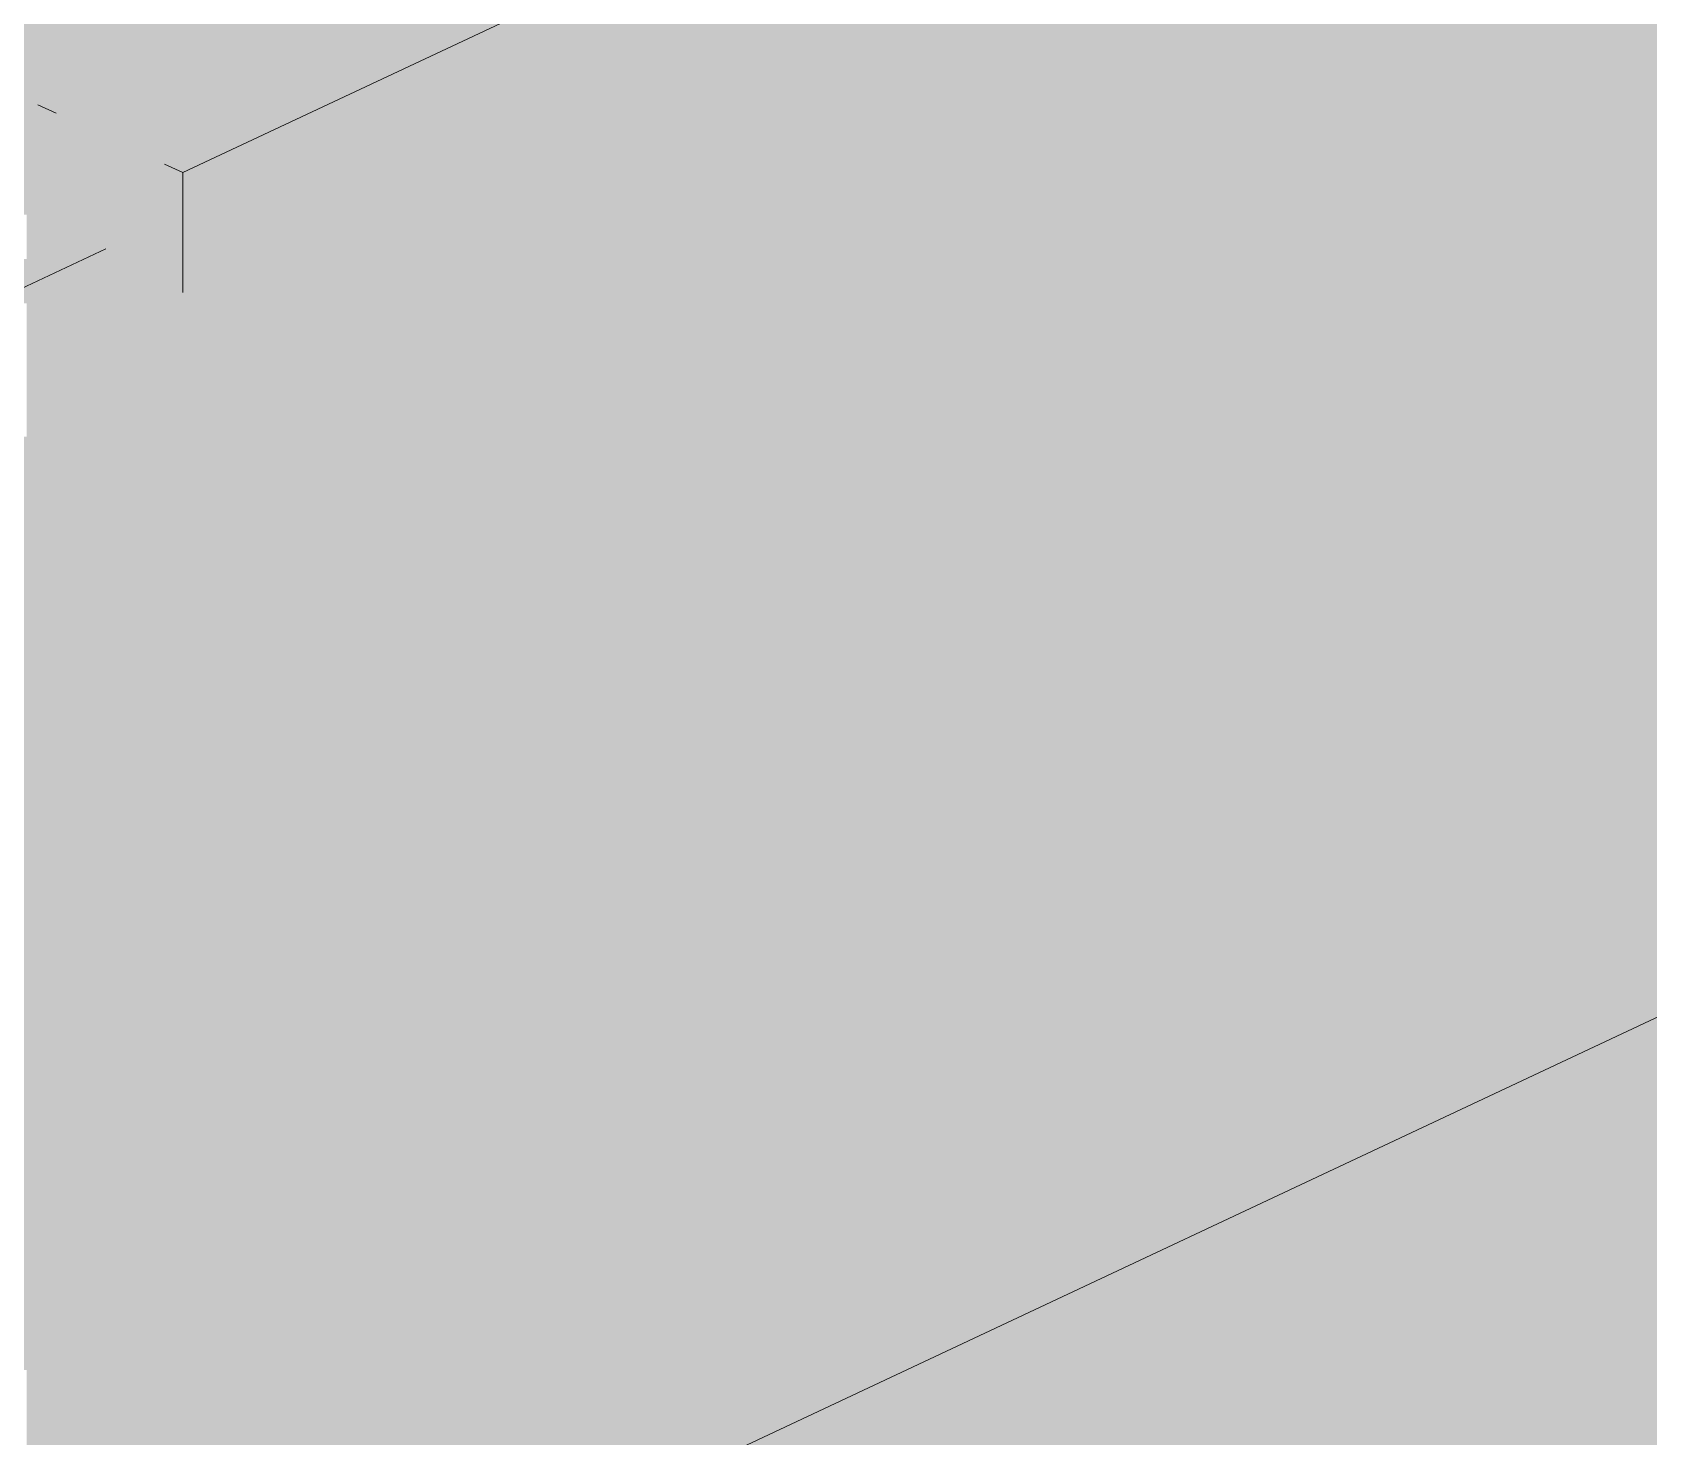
# Model space of a CAD drawing. Header units: millimetres. Extents: x 5 to 1315, y 5 to 292.
# Drawn here: x 1184.914 to 1188.421, y 69.841 to 72.888 of the extents above; entities that cross this region are included whole.
import ezdxf

# ---------------------------------------------------------------- set-up
doc = ezdxf.new("R2010")
doc.units = ezdxf.units.MM
doc.layers.add('EXISTING', color=7, linetype='Continuous')
doc.layers.add('IMAGES', color=7, linetype='Continuous')

# ---------------------------------------------------------------- blocks, each defined once
blk = doc.blocks.new('SHEET_03')
at = {"layer": 'EXISTING', "color": 250, "lineweight": 9}
for p, q in [((263.2288, 58.9151), (329.7311, 90.136)), ((285.2402, 72.5832), (286.6139, 73.2281)), ((284.9262, 72.7306), (284.9654, 72.7122)), ((285.2009, 72.6016), (285.2402, 72.5832)), ((285.2402, 72.5832), (285.2402, 72.3233)), ((278.4884, 69.3266), (285.0735, 72.4181))]:
    blk.add_line(p, q, dxfattribs=at)
at = {"layer": 'IMAGES', "color": 7}
for points in [[(284.0345, 72.8778), (286.6364, 72.8778), (284.0345, 72.9742), (286.6364, 72.9742)], [(286.6364, 72.8778), (286.7327, 72.8778), (286.6364, 72.9742), (286.7327, 72.9742)], [(286.7327, 72.8778), (286.8291, 72.8778), (286.7327, 72.9742), (286.8291, 72.9742)], [(286.8291, 72.8778), (290.8764, 72.8778), (286.8291, 72.9742), (290.8764, 72.9742)], [(284.2273, 72.7814), (286.3473, 72.7814), (284.2273, 72.8778), (286.3473, 72.8778)], [(286.3473, 72.7814), (286.4436, 72.7814), (286.3473, 72.8778), (286.4436, 72.8778)], [(286.4436, 72.7814), (286.54, 72.7814), (286.4436, 72.8778), (286.54, 72.8778)], [(286.54, 72.7814), (286.6364, 72.7814), (286.54, 72.8778), (286.6364, 72.8778)], [(286.6364, 72.7814), (286.7327, 72.7814), (286.6364, 72.8778), (286.7327, 72.8778)], [(286.7327, 72.7814), (290.6836, 72.7814), (286.7327, 72.8778), (290.6836, 72.8778)], [(284.3236, 72.685), (286.1545, 72.685), (284.3236, 72.7814), (286.1545, 72.7814)], [(286.1545, 72.685), (286.3473, 72.685), (286.1545, 72.7814), (286.3473, 72.7814)], [(286.3473, 72.685), (286.4436, 72.685), (286.3473, 72.7814), (286.4436, 72.7814)], [(286.4436, 72.685), (286.54, 72.685), (286.4436, 72.7814), (286.54, 72.7814)], [(286.54, 72.685), (290.5873, 72.685), (286.54, 72.7814), (290.5873, 72.7814)], [(284.6127, 72.5886), (285.9618, 72.5886), (284.6127, 72.685), (285.9618, 72.685)], [(285.9618, 72.5886), (286.0582, 72.5886), (285.9618, 72.685), (286.0582, 72.685)], [(286.0582, 72.5886), (286.1545, 72.5886), (286.0582, 72.685), (286.1545, 72.685)], [(286.1545, 72.5886), (286.3473, 72.5886), (286.1545, 72.685), (286.3473, 72.685)], [(286.3473, 72.5886), (286.4436, 72.5886), (286.3473, 72.685), (286.4436, 72.685)], [(286.4436, 72.5886), (290.4909, 72.5886), (286.4436, 72.685), (290.4909, 72.685)], [(284.7091, 72.4922), (285.7691, 72.4922), (284.7091, 72.5886), (285.7691, 72.5886)], [(285.7691, 72.4922), (285.9618, 72.4922), (285.7691, 72.5886), (285.9618, 72.5886)], [(285.9618, 72.4922), (286.0582, 72.4922), (285.9618, 72.5886), (286.0582, 72.5886)], [(286.0582, 72.4922), (286.1545, 72.4922), (286.0582, 72.5886), (286.1545, 72.5886)], [(286.1545, 72.4922), (290.0091, 72.4922), (286.1545, 72.5886), (290.0091, 72.5886)], [(284.9018, 72.3958), (285.5764, 72.3958), (284.9018, 72.4922), (285.5764, 72.4922)], [(285.5764, 72.3958), (285.6727, 72.3958), (285.5764, 72.4922), (285.6727, 72.4922)], [(285.6727, 72.3958), (285.7691, 72.3958), (285.6727, 72.4922), (285.7691, 72.4922)], [(285.7691, 72.3958), (285.9618, 72.3958), (285.7691, 72.4922), (285.9618, 72.4922)], [(285.9618, 72.3958), (286.0582, 72.3958), (285.9618, 72.4922), (286.0582, 72.4922)], [(286.0582, 72.3958), (289.9127, 72.3958), (286.0582, 72.4922), (289.9127, 72.4922)], [(284.7091, 72.2994), (285.0945, 72.2994), (284.7091, 72.3958), (285.0945, 72.3958)], [(285.0945, 72.2994), (285.1909, 72.2994), (285.0945, 72.3958), (285.1909, 72.3958)], [(285.1909, 72.2994), (285.2873, 72.2994), (285.1909, 72.3958), (285.2873, 72.3958)], [(285.2873, 72.2994), (285.48, 72.2994), (285.2873, 72.3958), (285.48, 72.3958)], [(285.48, 72.2994), (285.5764, 72.2994), (285.48, 72.3958), (285.5764, 72.3958)], [(285.5764, 72.2994), (285.7691, 72.2994), (285.5764, 72.3958), (285.7691, 72.3958)], [(285.7691, 72.2994), (289.72, 72.2994), (285.7691, 72.3958), (289.72, 72.3958)], [(284.9018, 72.203), (284.9982, 72.203), (284.9018, 72.2994), (284.9982, 72.2994)], [(284.9982, 72.203), (285.0945, 72.203), (284.9982, 72.2994), (285.0945, 72.2994)], [(285.0945, 72.203), (285.1909, 72.203), (285.0945, 72.2994), (285.1909, 72.2994)], [(285.1909, 72.203), (285.2873, 72.203), (285.1909, 72.2994), (285.2873, 72.2994)], [(285.2873, 72.203), (285.5764, 72.203), (285.2873, 72.2994), (285.5764, 72.2994)], [(285.5764, 72.203), (289.4309, 72.203), (285.5764, 72.2994), (289.4309, 72.2994)], [(284.9018, 72.1065), (285.0945, 72.1065), (284.9018, 72.203), (285.0945, 72.203)], [(285.0945, 72.1065), (285.1909, 72.1065), (285.0945, 72.203), (285.1909, 72.203)], [(285.1909, 72.1065), (285.2873, 72.1065), (285.1909, 72.203), (285.2873, 72.203)], [(285.2873, 72.1065), (289.3345, 72.1065), (285.2873, 72.203), (289.3345, 72.203)], [(284.9018, 72.0101), (289.2382, 72.0101), (284.9018, 72.1065), (289.2382, 72.1065)], [(284.7091, 71.9137), (288.8527, 71.9137), (284.7091, 72.0101), (288.8527, 72.0101)], [(284.42, 71.8173), (288.5636, 71.8173), (284.42, 71.9137), (288.5636, 71.9137)], [(284.2273, 71.7209), (288.4673, 71.7209), (284.2273, 71.8173), (288.4673, 71.8173)], [(284.1309, 71.6245), (288.1782, 71.6245), (284.1309, 71.7209), (288.1782, 71.7209)], [(288.1782, 71.6245), (288.2745, 71.6245), (288.1782, 71.7209), (288.2745, 71.7209)], [(288.2745, 71.6245), (288.3709, 71.6245), (288.2745, 71.7209), (288.3709, 71.7209)], [(288.3709, 71.6245), (288.4673, 71.6245), (288.3709, 71.7209), (288.4673, 71.7209)], [(283.8418, 71.5281), (288.0818, 71.5281), (283.8418, 71.6245), (288.0818, 71.6245)], [(288.0818, 71.5281), (288.2745, 71.5281), (288.0818, 71.6245), (288.2745, 71.6245)], [(288.2745, 71.5281), (288.3709, 71.5281), (288.2745, 71.6245), (288.3709, 71.6245)], [(288.3709, 71.5281), (288.4673, 71.5281), (288.3709, 71.6245), (288.4673, 71.6245)], [(283.7455, 71.4317), (287.8891, 71.4317), (283.7455, 71.5281), (287.8891, 71.5281)], [(287.8891, 71.4317), (287.9855, 71.4317), (287.8891, 71.5281), (287.9855, 71.5281)], [(287.9855, 71.4317), (288.0818, 71.4317), (287.9855, 71.5281), (288.0818, 71.5281)], [(288.0818, 71.4317), (288.1782, 71.4317), (288.0818, 71.5281), (288.1782, 71.5281)], [(288.1782, 71.4317), (288.2745, 71.4317), (288.1782, 71.5281), (288.2745, 71.5281)], [(288.2745, 71.4317), (289.6236, 71.4317), (288.2745, 71.5281), (289.6236, 71.5281)], [(283.4564, 71.3353), (287.5036, 71.3353), (283.4564, 71.4317), (287.5036, 71.4317)], [(287.5036, 71.3353), (287.6, 71.3353), (287.5036, 71.4317), (287.6, 71.4317)], [(287.6, 71.3353), (287.6964, 71.3353), (287.6, 71.4317), (287.6964, 71.4317)], [(287.6964, 71.3353), (287.8891, 71.3353), (287.6964, 71.4317), (287.8891, 71.4317)], [(287.8891, 71.3353), (288.0818, 71.3353), (287.8891, 71.4317), (288.0818, 71.4317)], [(288.0818, 71.3353), (288.1782, 71.3353), (288.0818, 71.4317), (288.1782, 71.4317)], [(288.1782, 71.3353), (288.2745, 71.3353), (288.1782, 71.4317), (288.2745, 71.4317)], [(288.2745, 71.3353), (289.4309, 71.3353), (288.2745, 71.4317), (289.4309, 71.4317)], [(283.2636, 71.2389), (287.5036, 71.2389), (283.2636, 71.3353), (287.5036, 71.3353)], [(287.5036, 71.2389), (287.6, 71.2389), (287.5036, 71.3353), (287.6, 71.3353)], [(287.6, 71.2389), (287.6964, 71.2389), (287.6, 71.3353), (287.6964, 71.3353)], [(287.6964, 71.2389), (287.7927, 71.2389), (287.6964, 71.3353), (287.7927, 71.3353)], [(287.7927, 71.2389), (287.8891, 71.2389), (287.7927, 71.3353), (287.8891, 71.3353)], [(287.8891, 71.2389), (287.9855, 71.2389), (287.8891, 71.3353), (287.9855, 71.3353)], [(287.9855, 71.2389), (288.0818, 71.2389), (287.9855, 71.3353), (288.0818, 71.3353)], [(288.0818, 71.2389), (289.2382, 71.2389), (288.0818, 71.3353), (289.2382, 71.3353)], [(282.9745, 71.1425), (287.4073, 71.1425), (282.9745, 71.2389), (287.4073, 71.2389)], [(287.4073, 71.1425), (287.5036, 71.1425), (287.4073, 71.2389), (287.5036, 71.2389)], [(287.5036, 71.1425), (287.6, 71.1425), (287.5036, 71.2389), (287.6, 71.2389)], [(287.6, 71.1425), (287.6964, 71.1425), (287.6, 71.2389), (287.6964, 71.2389)], [(287.6964, 71.1425), (287.8891, 71.1425), (287.6964, 71.2389), (287.8891, 71.2389)], [(287.8891, 71.1425), (289.0455, 71.1425), (287.8891, 71.2389), (289.0455, 71.2389)], [(282.8782, 71.0461), (287.0218, 71.0461), (282.8782, 71.1425), (287.0218, 71.1425)], [(287.0218, 71.0461), (287.3109, 71.0461), (287.0218, 71.1425), (287.3109, 71.1425)], [(287.3109, 71.0461), (287.4073, 71.0461), (287.3109, 71.1425), (287.4073, 71.1425)], [(287.4073, 71.0461), (287.5036, 71.0461), (287.4073, 71.1425), (287.5036, 71.1425)], [(287.5036, 71.0461), (287.6, 71.0461), (287.5036, 71.1425), (287.6, 71.1425)], [(287.6, 71.0461), (287.6964, 71.0461), (287.6, 71.1425), (287.6964, 71.1425)], [(287.6964, 71.0461), (288.8527, 71.0461), (287.6964, 71.1425), (288.8527, 71.1425)], [(282.6855, 70.9497), (286.9255, 70.9497), (282.6855, 71.0461), (286.9255, 71.0461)], [(286.9255, 70.9497), (287.0218, 70.9497), (286.9255, 71.0461), (287.0218, 71.0461)], [(287.0218, 70.9497), (287.1182, 70.9497), (287.0218, 71.0461), (287.1182, 71.0461)], [(287.1182, 70.9497), (287.2145, 70.9497), (287.1182, 71.0461), (287.2145, 71.0461)], [(287.2145, 70.9497), (287.3109, 70.9497), (287.2145, 71.0461), (287.3109, 71.0461)], [(287.3109, 70.9497), (288.5636, 70.9497), (287.3109, 71.0461), (288.5636, 71.0461)], [(282.3964, 70.8533), (286.7327, 70.8533), (282.3964, 70.9497), (286.7327, 70.9497)], [(286.7327, 70.8533), (286.9255, 70.8533), (286.7327, 70.9497), (286.9255, 70.9497)], [(286.9255, 70.8533), (287.0218, 70.8533), (286.9255, 70.9497), (287.0218, 70.9497)], [(287.0218, 70.8533), (287.1182, 70.8533), (287.0218, 70.9497), (287.1182, 70.9497)], [(287.1182, 70.8533), (287.2145, 70.8533), (287.1182, 70.9497), (287.2145, 70.9497)], [(287.2145, 70.8533), (288.4673, 70.8533), (287.2145, 70.9497), (288.4673, 70.9497)], [(282.3, 70.7569), (286.4436, 70.7569), (282.3, 70.8533), (286.4436, 70.8533)], [(286.4436, 70.7569), (286.54, 70.7569), (286.4436, 70.8533), (286.54, 70.8533)], [(286.54, 70.7569), (286.6364, 70.7569), (286.54, 70.8533), (286.6364, 70.8533)], [(286.6364, 70.7569), (286.7327, 70.7569), (286.6364, 70.8533), (286.7327, 70.8533)], [(286.7327, 70.7569), (286.8291, 70.7569), (286.7327, 70.8533), (286.8291, 70.8533)], [(286.8291, 70.7569), (287.0218, 70.7569), (286.8291, 70.8533), (287.0218, 70.8533)], [(287.0218, 70.7569), (287.1182, 70.7569), (287.0218, 70.8533), (287.1182, 70.8533)], [(287.1182, 70.7569), (288.1782, 70.7569), (287.1182, 70.8533), (288.1782, 70.8533)], [(288.1782, 70.7569), (288.2745, 70.7569), (288.1782, 70.8533), (288.2745, 70.8533)], [(288.2745, 70.7569), (288.3709, 70.7569), (288.2745, 70.8533), (288.3709, 70.8533)], [(288.3709, 70.7569), (288.4673, 70.7569), (288.3709, 70.8533), (288.4673, 70.8533)], [(282.0109, 70.6605), (286.2509, 70.6605), (282.0109, 70.7569), (286.2509, 70.7569)], [(286.2509, 70.6605), (286.3473, 70.6605), (286.2509, 70.7569), (286.3473, 70.7569)], [(286.3473, 70.6605), (286.4436, 70.6605), (286.3473, 70.7569), (286.4436, 70.7569)], [(286.4436, 70.6605), (286.54, 70.6605), (286.4436, 70.7569), (286.54, 70.7569)], [(286.54, 70.6605), (286.7327, 70.6605), (286.54, 70.7569), (286.7327, 70.7569)], [(286.7327, 70.6605), (287.9855, 70.6605), (286.7327, 70.7569), (287.9855, 70.7569)], [(287.9855, 70.6605), (288.0818, 70.6605), (287.9855, 70.7569), (288.0818, 70.7569)], [(288.0818, 70.6605), (288.1782, 70.6605), (288.0818, 70.7569), (288.1782, 70.7569)], [(288.1782, 70.6605), (288.2745, 70.6605), (288.1782, 70.7569), (288.2745, 70.7569)], [(288.2745, 70.6605), (288.3709, 70.6605), (288.2745, 70.7569), (288.3709, 70.7569)], [(288.3709, 70.6605), (288.4673, 70.6605), (288.3709, 70.7569), (288.4673, 70.7569)], [(281.8182, 70.5641), (286.0582, 70.5641), (281.8182, 70.6605), (286.0582, 70.6605)], [(286.0582, 70.5641), (286.1545, 70.5641), (286.0582, 70.6605), (286.1545, 70.6605)], [(286.1545, 70.5641), (286.2509, 70.5641), (286.1545, 70.6605), (286.2509, 70.6605)], [(286.2509, 70.5641), (286.3473, 70.5641), (286.2509, 70.6605), (286.3473, 70.6605)], [(286.3473, 70.5641), (286.54, 70.5641), (286.3473, 70.6605), (286.54, 70.6605)], [(286.54, 70.5641), (286.6364, 70.5641), (286.54, 70.6605), (286.6364, 70.6605)], [(286.6364, 70.5641), (287.8891, 70.5641), (286.6364, 70.6605), (287.8891, 70.6605)], [(287.8891, 70.5641), (287.9855, 70.5641), (287.8891, 70.6605), (287.9855, 70.6605)], [(287.9855, 70.5641), (288.0818, 70.5641), (287.9855, 70.6605), (288.0818, 70.6605)], [(288.0818, 70.5641), (288.1782, 70.5641), (288.0818, 70.6605), (288.1782, 70.6605)], [(288.1782, 70.5641), (288.2745, 70.5641), (288.1782, 70.6605), (288.2745, 70.6605)], [(288.2745, 70.5641), (288.3709, 70.5641), (288.2745, 70.6605), (288.3709, 70.6605)], [(288.3709, 70.5641), (288.4673, 70.5641), (288.3709, 70.6605), (288.4673, 70.6605)], [(281.6255, 70.4677), (285.7691, 70.4677), (281.6255, 70.5641), (285.7691, 70.5641)], [(285.7691, 70.4677), (285.8655, 70.4677), (285.7691, 70.5641), (285.8655, 70.5641)], [(285.8655, 70.4677), (285.9618, 70.4677), (285.8655, 70.5641), (285.9618, 70.5641)], [(285.9618, 70.4677), (286.0582, 70.4677), (285.9618, 70.5641), (286.0582, 70.5641)], [(286.0582, 70.4677), (286.1545, 70.4677), (286.0582, 70.5641), (286.1545, 70.5641)], [(286.1545, 70.4677), (286.2509, 70.4677), (286.1545, 70.5641), (286.2509, 70.5641)], [(286.2509, 70.4677), (286.3473, 70.4677), (286.2509, 70.5641), (286.3473, 70.5641)], [(286.3473, 70.4677), (287.6, 70.4677), (286.3473, 70.5641), (287.6, 70.5641)], [(287.6, 70.4677), (287.7927, 70.4677), (287.6, 70.5641), (287.7927, 70.5641)], [(287.7927, 70.4677), (287.8891, 70.4677), (287.7927, 70.5641), (287.8891, 70.5641)], [(287.8891, 70.4677), (288.2745, 70.4677), (287.8891, 70.5641), (288.2745, 70.5641)], [(288.2745, 70.4677), (288.3709, 70.4677), (288.2745, 70.5641), (288.3709, 70.5641)], [(288.3709, 70.4677), (290.1055, 70.4677), (288.3709, 70.5641), (290.1055, 70.5641)], [(281.4327, 70.3713), (285.5764, 70.3713), (281.4327, 70.4677), (285.5764, 70.4677)], [(285.5764, 70.3713), (285.6727, 70.3713), (285.5764, 70.4677), (285.6727, 70.4677)], [(285.6727, 70.3713), (285.7691, 70.3713), (285.6727, 70.4677), (285.7691, 70.4677)], [(285.7691, 70.2749), (285.8655, 70.2749), (285.7691, 70.4677), (285.8655, 70.4677)], [(285.8655, 70.3713), (285.9618, 70.3713), (285.8655, 70.4677), (285.9618, 70.4677)], [(285.9618, 70.3713), (286.0582, 70.3713), (285.9618, 70.4677), (286.0582, 70.4677)], [(286.0582, 70.3713), (286.1545, 70.3713), (286.0582, 70.4677), (286.1545, 70.4677)], [(286.1545, 70.3713), (287.4073, 70.3713), (286.1545, 70.4677), (287.4073, 70.4677)], [(287.4073, 70.3713), (287.5036, 70.3713), (287.4073, 70.4677), (287.5036, 70.4677)], [(287.5036, 70.3713), (287.6, 70.3713), (287.5036, 70.4677), (287.6, 70.4677)], [(287.6, 70.3713), (287.6964, 70.3713), (287.6, 70.4677), (287.6964, 70.4677)], [(287.6964, 70.3713), (287.7927, 70.3713), (287.6964, 70.4677), (287.7927, 70.4677)], [(287.7927, 70.3713), (287.9855, 70.3713), (287.7927, 70.4677), (287.9855, 70.4677)], [(287.9855, 70.3713), (288.0818, 70.3713), (287.9855, 70.4677), (288.0818, 70.4677)], [(288.0818, 70.3713), (288.2745, 70.3713), (288.0818, 70.4677), (288.2745, 70.4677)], [(288.2745, 70.3713), (290.0091, 70.3713), (288.2745, 70.4677), (290.0091, 70.4677)], [(281.24, 70.2749), (285.2873, 70.2749), (281.24, 70.3713), (285.2873, 70.3713)], [(285.2873, 70.2749), (285.3836, 70.2749), (285.2873, 70.3713), (285.3836, 70.3713)], [(285.3836, 70.2749), (285.5764, 70.2749), (285.3836, 70.3713), (285.5764, 70.3713)], [(285.5764, 70.2749), (285.7691, 70.2749), (285.5764, 70.3713), (285.7691, 70.3713)], [(285.8655, 70.2749), (285.9618, 70.2749), (285.8655, 70.3713), (285.9618, 70.3713)], [(285.9618, 70.2749), (286.0582, 70.2749), (285.9618, 70.3713), (286.0582, 70.3713)], [(286.0582, 70.2749), (287.1182, 70.2749), (286.0582, 70.3713), (287.1182, 70.3713)], [(287.1182, 70.2749), (287.2145, 70.2749), (287.1182, 70.3713), (287.2145, 70.3713)], [(287.2145, 70.2749), (287.3109, 70.2749), (287.2145, 70.3713), (287.3109, 70.3713)], [(287.3109, 70.2749), (287.4073, 70.2749), (287.3109, 70.3713), (287.4073, 70.3713)], [(287.4073, 70.2749), (287.5036, 70.2749), (287.4073, 70.3713), (287.5036, 70.3713)], [(287.5036, 70.2749), (287.7927, 70.2749), (287.5036, 70.3713), (287.7927, 70.3713)], [(287.7927, 70.2749), (287.9855, 70.2749), (287.7927, 70.3713), (287.9855, 70.3713)], [(287.9855, 70.2749), (289.72, 70.2749), (287.9855, 70.3713), (289.72, 70.3713)], [(280.9509, 70.1785), (285.0945, 70.1785), (280.9509, 70.2749), (285.0945, 70.2749)], [(285.0945, 70.1785), (285.1909, 70.1785), (285.0945, 70.2749), (285.1909, 70.2749)], [(285.1909, 70.1785), (285.2873, 70.1785), (285.1909, 70.2749), (285.2873, 70.2749)], [(285.2873, 70.1785), (285.3836, 70.1785), (285.2873, 70.2749), (285.3836, 70.2749)], [(285.3836, 70.1785), (285.48, 70.1785), (285.3836, 70.2749), (285.48, 70.2749)], [(285.48, 70.1785), (285.5764, 70.1785), (285.48, 70.2749), (285.5764, 70.2749)], [(285.5764, 70.1785), (285.7691, 70.1785), (285.5764, 70.2749), (285.7691, 70.2749)], [(285.7691, 70.1785), (285.8655, 70.1785), (285.7691, 70.2749), (285.8655, 70.2749)], [(285.8655, 70.1785), (287.0218, 70.1785), (285.8655, 70.2749), (287.0218, 70.2749)], [(287.0218, 70.1785), (287.1182, 70.1785), (287.0218, 70.2749), (287.1182, 70.2749)], [(287.1182, 70.1785), (287.2145, 70.1785), (287.1182, 70.2749), (287.2145, 70.2749)], [(287.2145, 70.1785), (287.3109, 70.1785), (287.2145, 70.2749), (287.3109, 70.2749)], [(287.3109, 70.1785), (287.4073, 70.1785), (287.3109, 70.2749), (287.4073, 70.2749)], [(287.4073, 70.1785), (287.5036, 70.1785), (287.4073, 70.2749), (287.5036, 70.2749)], [(287.5036, 70.1785), (287.6, 70.1785), (287.5036, 70.2749), (287.6, 70.2749)], [(287.6, 70.1785), (287.6964, 70.1785), (287.6, 70.2749), (287.6964, 70.2749)], [(287.6964, 70.1785), (287.7927, 70.1785), (287.6964, 70.2749), (287.7927, 70.2749)], [(287.7927, 70.1785), (289.5273, 70.1785), (287.7927, 70.2749), (289.5273, 70.2749)], [(280.8545, 70.0821), (284.9982, 70.0821), (280.8545, 70.1785), (284.9982, 70.1785)], [(284.9982, 70.0821), (285.0945, 70.0821), (284.9982, 70.1785), (285.0945, 70.1785)], [(285.0945, 70.0821), (285.3836, 70.0821), (285.0945, 70.1785), (285.3836, 70.1785)], [(285.3836, 70.0821), (285.48, 70.0821), (285.3836, 70.1785), (285.48, 70.1785)], [(285.48, 70.0821), (286.7327, 70.0821), (285.48, 70.1785), (286.7327, 70.1785)], [(286.7327, 70.0821), (286.9255, 70.0821), (286.7327, 70.1785), (286.9255, 70.1785)], [(286.9255, 70.0821), (287.0218, 70.0821), (286.9255, 70.1785), (287.0218, 70.1785)], [(287.0218, 70.0821), (287.1182, 70.0821), (287.0218, 70.1785), (287.1182, 70.1785)], [(287.1182, 70.0821), (287.2145, 70.0821), (287.1182, 70.1785), (287.2145, 70.1785)], [(287.2145, 70.0821), (287.3109, 70.0821), (287.2145, 70.1785), (287.3109, 70.1785)], [(287.3109, 70.0821), (287.4073, 70.0821), (287.3109, 70.1785), (287.4073, 70.1785)], [(287.4073, 70.0821), (287.6, 70.0821), (287.4073, 70.1785), (287.6, 70.1785)], [(287.6, 70.0821), (289.3345, 70.0821), (287.6, 70.1785), (289.3345, 70.1785)], [(284.8055, 69.9857), (284.9982, 69.9857), (284.8055, 70.0821), (284.9982, 70.0821)], [(284.9982, 69.9857), (285.1909, 69.9857), (284.9982, 70.0821), (285.1909, 70.0821)], [(285.1909, 69.9857), (285.2873, 69.9857), (285.1909, 70.0821), (285.2873, 70.0821)], [(285.2873, 69.9857), (285.3836, 69.9857), (285.2873, 70.0821), (285.3836, 70.0821)], [(285.3836, 69.9857), (286.6364, 69.9857), (285.3836, 70.0821), (286.6364, 70.0821)], [(286.6364, 69.9857), (286.7327, 69.9857), (286.6364, 70.0821), (286.7327, 70.0821)], [(286.7327, 69.9857), (286.8291, 69.9857), (286.7327, 70.0821), (286.8291, 70.0821)], [(286.8291, 69.9857), (286.9255, 69.9857), (286.8291, 70.0821), (286.9255, 70.0821)], [(286.9255, 69.9857), (287.0218, 69.9857), (286.9255, 70.0821), (287.0218, 70.0821)], [(287.0218, 69.9857), (287.1182, 69.9857), (287.0218, 70.0821), (287.1182, 70.0821)], [(287.1182, 69.9857), (287.2145, 69.9857), (287.1182, 70.0821), (287.2145, 70.0821)], [(287.2145, 69.9857), (287.3109, 69.9857), (287.2145, 70.0821), (287.3109, 70.0821)], [(287.3109, 69.9857), (287.4073, 69.9857), (287.3109, 70.0821), (287.4073, 70.0821)], [(287.4073, 69.9857), (289.1418, 69.9857), (287.4073, 70.0821), (289.1418, 70.0821)], [(284.9018, 69.7929), (284.9982, 69.7929), (284.9018, 69.9857), (284.9982, 69.9857)], [(284.9982, 69.8893), (285.0945, 69.8893), (284.9982, 69.9857), (285.0945, 69.9857)], [(285.0945, 69.8893), (285.2873, 69.8893), (285.0945, 69.9857), (285.2873, 69.9857)], [(285.2873, 69.8893), (286.3473, 69.8893), (285.2873, 69.9857), (286.3473, 69.9857)], [(286.3473, 69.8893), (286.4436, 69.8893), (286.3473, 69.9857), (286.4436, 69.9857)], [(286.4436, 69.8893), (286.54, 69.8893), (286.4436, 69.9857), (286.54, 69.9857)], [(286.54, 69.8893), (286.6364, 69.8893), (286.54, 69.9857), (286.6364, 69.9857)], [(286.6364, 69.8893), (286.7327, 69.8893), (286.6364, 69.9857), (286.7327, 69.9857)], [(286.7327, 69.8893), (286.9255, 69.8893), (286.7327, 69.9857), (286.9255, 69.9857)], [(286.9255, 69.8893), (287.1182, 69.8893), (286.9255, 69.9857), (287.1182, 69.9857)], [(287.1182, 69.8893), (287.2145, 69.8893), (287.1182, 69.9857), (287.2145, 69.9857)], [(287.2145, 69.8893), (288.9491, 69.8893), (287.2145, 69.9857), (288.9491, 69.9857)], [(284.9982, 69.7929), (286.1545, 69.7929), (284.9982, 69.8893), (286.1545, 69.8893)], [(286.1545, 69.7929), (286.2509, 69.7929), (286.1545, 69.8893), (286.2509, 69.8893)], [(286.2509, 69.7929), (286.3473, 69.7929), (286.2509, 69.8893), (286.3473, 69.8893)], [(286.3473, 69.7929), (286.4436, 69.7929), (286.3473, 69.8893), (286.4436, 69.8893)], [(286.4436, 69.7929), (286.54, 69.7929), (286.4436, 69.8893), (286.54, 69.8893)], [(286.54, 69.7929), (286.6364, 69.7929), (286.54, 69.8893), (286.6364, 69.8893)], [(286.6364, 69.7929), (286.8291, 69.7929), (286.6364, 69.8893), (286.8291, 69.8893)], [(286.8291, 69.7929), (288.66, 69.7929), (286.8291, 69.8893), (288.66, 69.8893)]]:
    blk.add_solid(points, dxfattribs=at)

msp = doc.modelspace()

# ---------------------------------------------------------------- block references
msp.add_blockref('SHEET_03', (900, 0))

doc.saveas('drawing.dxf')
